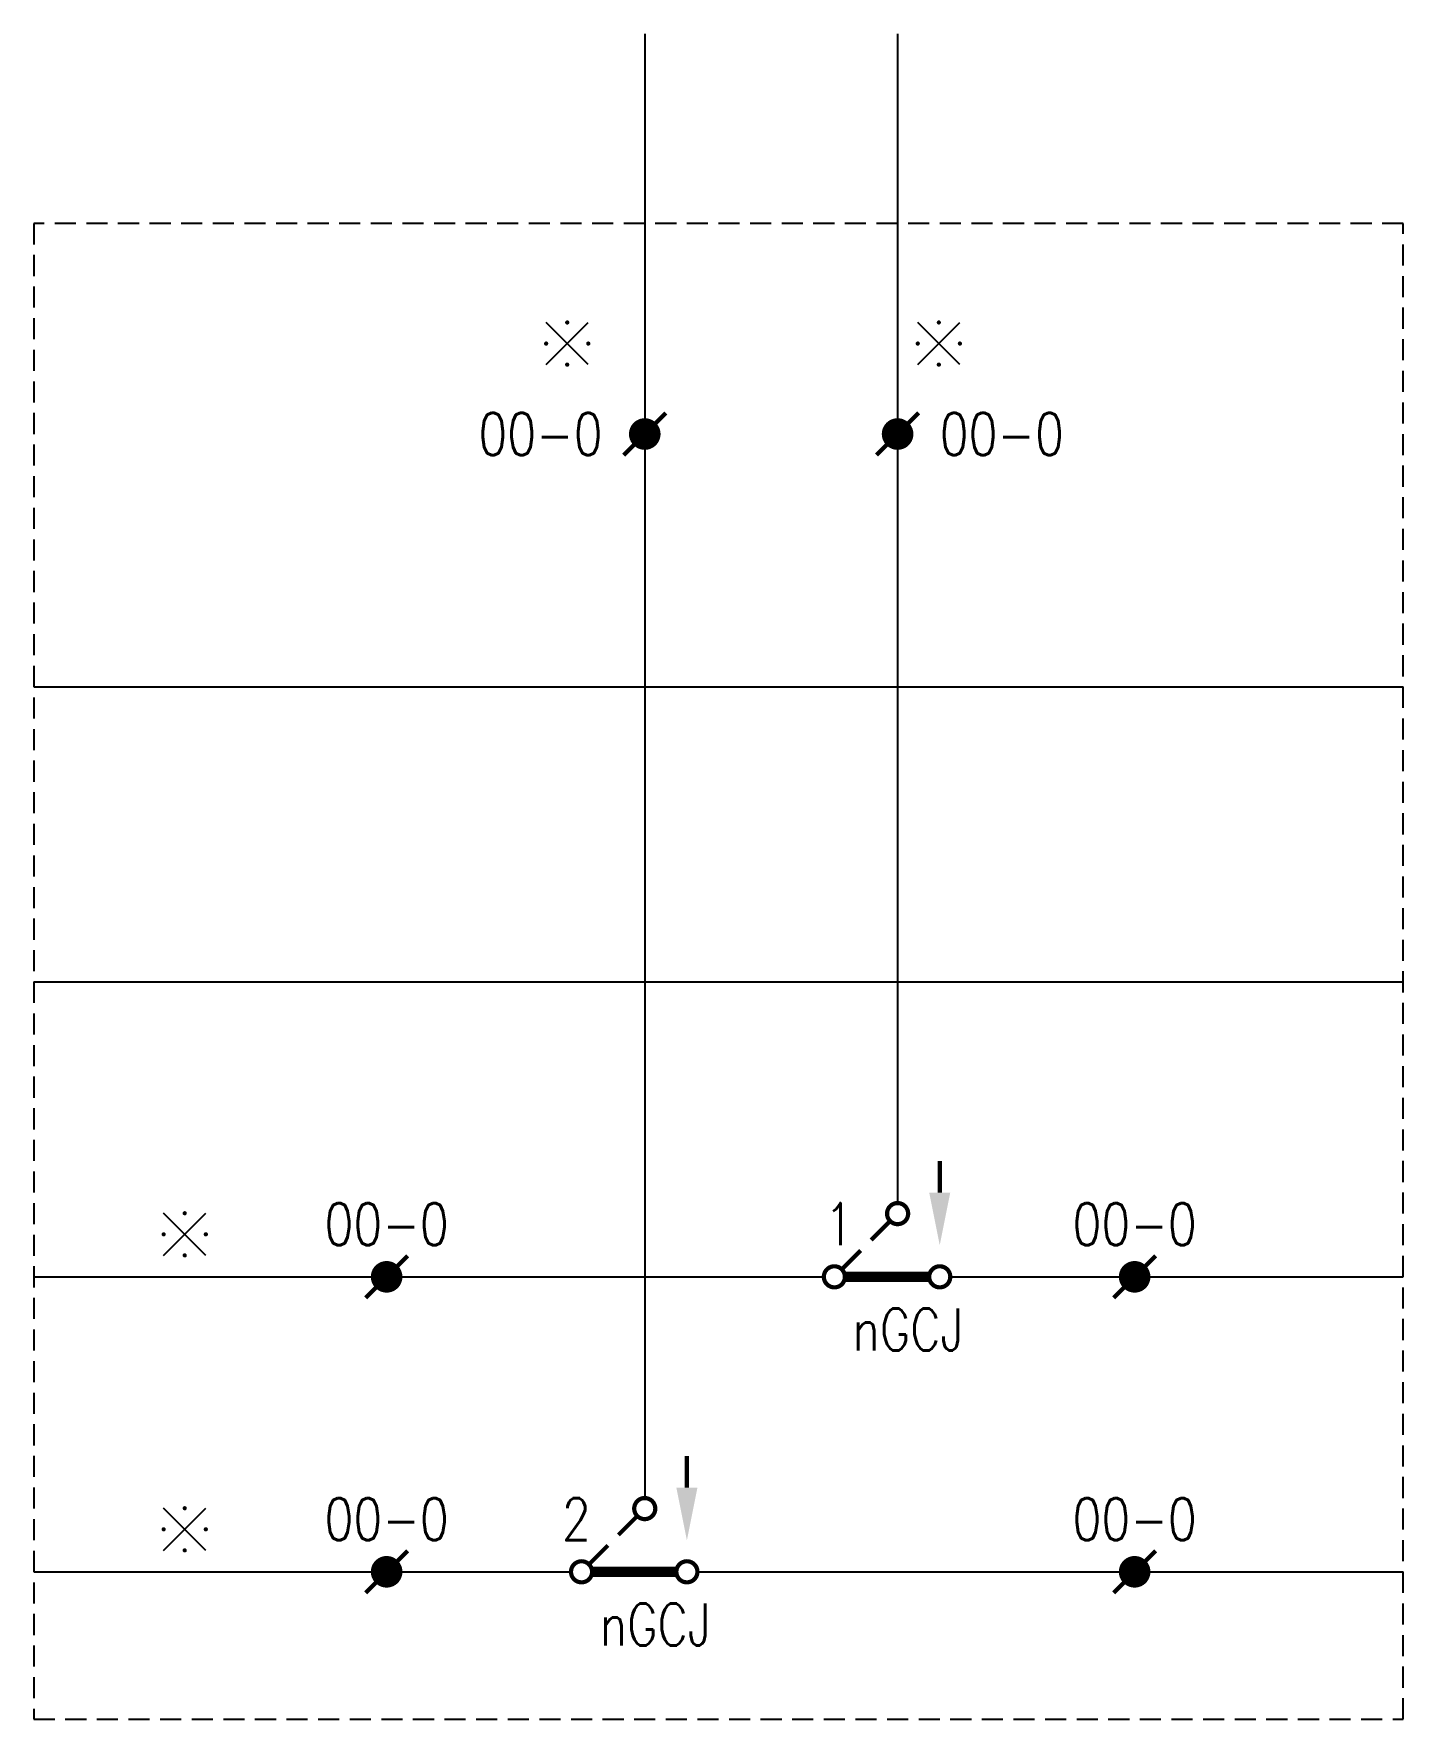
# Model space of a CAD drawing. Header units: millimetres. Extents: x 0 to 65, y -71 to 9.
import ezdxf
from ezdxf.enums import TextEntityAlignment as Align

# ---------------------------------------------------------------- set-up
doc = ezdxf.new("R2010")
doc.units = ezdxf.units.MM
doc.linetypes.add('DASHEDX2', pattern=[1.5, 1, -0.5])
doc.layers.add('define', color=7, linetype='Continuous')
doc.layers.add('hide', color=7, linetype='Continuous')
doc.styles.get("Standard").update_dxf_attribs({"font": 'txt.shx', "bigfont": 'hztxt.shx'})

# ---------------------------------------------------------------- blocks, each defined once
blk = doc.blocks.new('D1')
at = {"const_width": 0.2}
for points in [[(0, 0.5, -1), (0, -0.5, -1), (0, 0.5)], [(5, 0.5, -1), (5, -0.5, -1), (5, 0.5)], [(3, -2.5, -1), (3, -3.5, -1), (3, -2.5)]]:
    blk.add_lwpolyline(points, format="xyb", dxfattribs=at)
for points, const_width in [([(4.5, 0), (0.5, 0)], 0.5), ([(1.25, -1.25), (0.308, -0.308)], 0.2), ([(2.681, -2.681), (1.75, -1.75)], 0.2)]:
    blk.add_lwpolyline(points, dxfattribs=dict(const_width=const_width))
blk = doc.blocks.new('tie')
at = {"const_width": 0.2}
blk.add_lwpolyline([(-1, -1), (1, 1)], dxfattribs=at)
at = {"const_width": 0.75}
blk.add_lwpolyline([(-0.375, 0, 1), (0.375, 0, 1)], format="xyb", close=True, dxfattribs=at)
blk = doc.blocks.new('conti_2')
for points in [[(-1, -1), (1, 1)], [(1, -1), (-1, 1)]]:
    blk.add_lwpolyline(points)
for points in [[(0.05, 1, 0.1, 0.1, 1), (-0.05, 1, 0.1, 0.1, 1)], [(-0.95, 0, 0.1, 0.1, 1), (-1.05, 0, 0.1, 0.1, 1)], [(1.05, 0, 0.1, 0.1, 1), (0.95, 0, 0.1, 0.1, 1)], [(0.05, -1, 0.1, 0.1, 1), (-0.05, -1, 0.1, 0.1, 1)]]:
    blk.add_lwpolyline(points, format="xyseb", close=True)
at = {"width": 0.7}
blk.add_attdef('1', (1.451, -0.908), '', height=2, dxfattribs=at)

msp = doc.modelspace()

# ---------------------------------------------------------------- linework, layer by layer
for p, q in [((29, 9), (29, -60.5)), ((41, 9), (41, -46.5)), ((0, -22), (65, -22)), ((0, -36), (65, -36)), ((0, -50), (37.5, -50)), ((43.5, -50), (65, -50)), ((0, -64), (25.5, -64)), ((31.5, -64), (65, -64))]:
    msp.add_line(p, q)
at = {"const_width": 0.2}
for points in [[(43, -46), (43, -44.5)], [(31, -60), (31, -58.5)]]:
    msp.add_lwpolyline(points, dxfattribs=at)
for points in [[(42.5, -46), (43.5, -46), (43, -48.5)], [(30.5, -60), (31.5, -60), (31, -62.5)]]:
    msp.add_solid(points)
at = {"layer": 'hide', "linetype": 'DASHEDX2'}
msp.add_lwpolyline([(0, -71), (65, -71), (65, 0), (0, 0), (0, -71)], dxfattribs=at)

# ---------------------------------------------------------------- block references
at = {"color": 3}
for p in [(25.32, -5.706), (42.957, -5.706), (7.167, -47.983), (7.167, -61.983)]:
    msp.add_blockref('conti_2', p, dxfattribs=at)
at = {"xscale": -1, "rotation": 180}
for p in [(38, -50), (26, -64)]:
    msp.add_blockref('D1', p, dxfattribs=at)
at = {"layer": 'define'}
for p in [(29, -10), (41, -10)]:
    msp.add_blockref('tie', p, dxfattribs=at)
at = {"layer": 'define', "color": 3}
for p in [(16.75, -50), (52.25, -50), (16.75, -64), (52.25, -64)]:
    msp.add_blockref('tie', p, dxfattribs=at)

# ---------------------------------------------------------------- texts
at = {"color": 3, "width": 0.8}
msp.add_text('00-0', height=2, dxfattribs=at).set_placement((27, -10), align=Align.MIDDLE_RIGHT)
msp.add_text('00-0', height=2, dxfattribs=at).set_placement((43, -10), align=Align.MIDDLE_LEFT)
for s, p in [('00-0', (16.75, -48.5)), ('00-0', (52.25, -48.5)), ('nGCJ', (41.5, -53.5)), ('00-0', (16.75, -62.5)), ('00-0', (52.25, -62.5)), ('nGCJ', (29.5, -67.5))]:
    msp.add_text(s, height=2, dxfattribs=at).set_placement(p, align=Align.CENTER)
at = {"width": 0.8}
for s, p in [('1', (37.533, -48.5)), ('2', (25.067, -62.5))]:
    msp.add_text(s, height=2, dxfattribs=at).set_placement(p)

doc.saveas('drawing.dxf')
